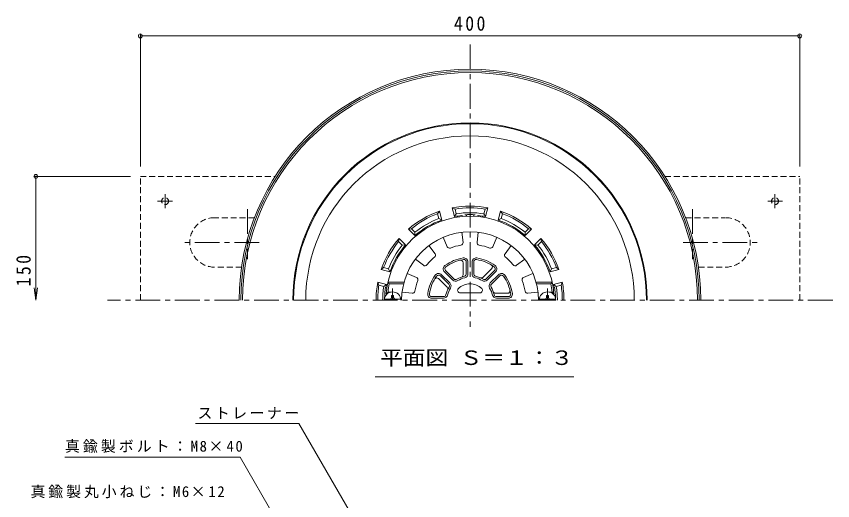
# Model space of a CAD drawing. Units: millimetres at full size, sheet at 1:3; details may follow other scales. Extents: x -566 to 565, y -424 to 391.
# Drawn here: x -527 to -31.8, y 97.3 to 391 of the extents above; entities that cross this region are included whole.
import ezdxf
from ezdxf.enums import TextEntityAlignment as Align

# ---------------------------------------------------------------- set-up
doc = ezdxf.new("R2010")
doc.units = ezdxf.units.MM
doc.header["$LTSCALE"] = 3
doc.header["$PDMODE"] = 32
doc.header["$PDSIZE"] = 2.4
doc.linetypes.add('CHAIN1', pattern=[8, 5, -1, 1, -1])
doc.linetypes.add('DASHED1', pattern=[1.8, 1.2, -0.6])
for name, color, linetype, lineweight in [('0-0_通り芯', 3, 'Continuous', 9), ('0-1_躯体', 2, 'Continuous', 9), ('0-2_仕上', 6, 'Continuous', 9), ('0-4_その他', 7, 'Continuous', 9), ('0-5_寸法', 7, 'Continuous', 9), ('0-8_041', 4, 'Continuous', 9), ('0-9_051', 2, 'Continuous', 9)]:
    doc.layers.add(name, color=color, linetype=linetype, lineweight=lineweight)
doc.styles.add('ＭＳ ゴシック', font='')
doc.styles.get('ＭＳ ゴシック').set_extended_font_data('MS Gothic')

msp = doc.modelspace()

# ---------------------------------------------------------------- linework, layer by layer
at = {"layer": '0-0_通り芯', "linetype": 'CHAIN1'}
for p, q in [((-251.771, 374.013), (-251.771, 202.723)), ((-31.771, 218.942), (-471.771, 218.942))]:
    msp.add_line(p, q, dxfattribs=at)
at = {"layer": '0-0_通り芯'}
for radius in [140, 139, 138]:
    msp.add_arc((-251.771, 218.942), radius, 0, 180, dxfattribs=at)
at = {"layer": '0-1_躯体'}
for p, q in [((-271.508, 271.348), (-270.351, 272.828)), ((-270.351, 272.828), (-268.924, 267.501)), ((-262.624, 274.899), (-261.196, 269.572)), ((-260.882, 274.195), (-262.624, 274.899)), ((-260.882, 274.195), (-260.102, 271.283)), ((-242.66, 274.195), (-243.44, 271.283)), ((-242.66, 274.195), (-240.919, 274.899)), ((-240.919, 274.899), (-242.346, 269.572)), ((-233.191, 272.828), (-234.619, 267.501)), ((-232.035, 271.348), (-233.191, 272.828)), ((-271.508, 271.348), (-270.727, 268.436)), ((-270.727, 268.436), (-268.924, 267.501)), ((-260.102, 271.283), (-261.196, 269.572)), ((-243.44, 271.283), (-242.346, 269.572)), ((-232.815, 268.436), (-234.619, 267.501)), ((-232.035, 271.348), (-232.815, 268.436)), ((-287.289, 262.237), (-289.148, 261.976)), ((-289.148, 261.976), (-285.249, 258.076)), ((-287.289, 262.237), (-285.156, 260.105)), ((-285.156, 260.105), (-285.249, 258.076)), ((-216.254, 262.237), (-218.386, 260.105)), ((-218.386, 260.105), (-218.294, 258.076)), ((-214.394, 261.976), (-218.294, 258.076)), ((-216.254, 262.237), (-214.394, 261.976)), ((-295.067, 254.459), (-294.805, 256.319)), ((-295.067, 254.459), (-292.935, 252.327)), ((-294.805, 256.319), (-290.906, 252.419)), ((-208.737, 256.319), (-212.637, 252.419)), ((-208.476, 254.459), (-210.608, 252.327)), ((-208.476, 254.459), (-208.737, 256.319)), ((-292.935, 252.327), (-290.906, 252.419)), ((-210.608, 252.327), (-212.637, 252.419)), ((-304.178, 238.678), (-305.658, 237.522)), ((-304.178, 238.678), (-301.265, 237.898)), ((-301.265, 237.898), (-300.331, 236.094)), ((-202.277, 237.898), (-203.211, 236.094)), ((-199.364, 238.678), (-202.277, 237.898)), ((-199.364, 238.678), (-197.884, 237.522)), ((-305.658, 237.522), (-300.331, 236.094)), ((-197.884, 237.522), (-203.211, 236.094)), ((-307.728, 229.794), (-302.401, 228.367)), ((-307.025, 228.053), (-307.728, 229.794)), ((-307.025, 228.053), (-304.112, 227.272)), ((-304.112, 227.272), (-302.401, 228.367)), ((-195.814, 229.794), (-201.141, 228.367)), ((-199.43, 227.272), (-201.141, 228.367)), ((-196.517, 228.053), (-199.43, 227.272)), ((-196.517, 228.053), (-195.814, 229.794))]:
    msp.add_line(p, q, dxfattribs=at)
for centre, radius, start, end in [((-251.771, 218.942), 107.5, 0, 180), ((-251.771, 218.942), 107, 0, 180), ((-251.771, 218.942), 99.641, 0, 180), ((-251.771, 218.942), 57, 109.02406, 130.97594), ((-251.771, 218.942), 57, 79.02406, 100.97594), ((-251.771, 218.942), 56, 80.63635, 99.36366), ((-251.771, 218.942), 57, 49.02406, 70.97594), ((-251.771, 218.942), 56, 110.63635, 129.36366), ((-251.771, 218.942), 51.5, 109.45465, 130.54536), ((-251.771, 218.942), 53, 110.95651, 129.04349), ((-251.771, 218.942), 51.5, 95.68213, 100.54536), ((-251.771, 218.942), 53, 80.95651, 99.04349), ((-256.771, 269.194), 1, 35.19028, 95.68167), ((-251.771, 218.942), 51.861, 86.61845, 93.38153), ((-254.771, 269.714), 1, 10.8324, 93.38248), ((-248.771, 269.714), 1, 86.61752, 169.1676), ((-246.771, 269.194), 1, 84.31833, 144.80972), ((-251.771, 218.942), 51.5, 79.45465, 84.31787), ((-251.771, 218.942), 51.5, 49.45465, 70.54536), ((-251.771, 218.942), 53, 50.95651, 69.04349), ((-251.771, 218.942), 56, 50.63635, 69.36366), ((-251.771, 218.942), 57, 139.02406, 160.97594), ((-251.771, 218.942), 56, 140.63635, 159.36366), ((-251.771, 218.942), 57, 19.02406, 40.97594), ((-251.771, 218.942), 56, 20.63635, 39.36366), ((-251.771, 218.942), 53, 140.95651, 159.04349), ((-251.771, 218.942), 51.5, 139.45465, 160.54536), ((-251.771, 218.942), 51.5, 19.45465, 40.54536), ((-251.771, 218.942), 53, 20.95651, 39.04349), ((-251.771, 218.942), 57, 169.02406, 180), ((-251.771, 218.942), 56, 170.63635, 180), ((-301.463, 227.942), 1, 169.73434, 230.22351), ((-251.771, 218.942), 51.5, 169.45465, 169.73404), ((-202.08, 227.942), 1, 309.77341, 10.26566), ((-251.771, 218.942), 51.5, 10.26595, 10.54536), ((-251.771, 218.942), 56, 0, 9.36366), ((-251.771, 218.942), 57, 0, 10.97594), ((-251.771, 218.942), 53, 170.95651, 180), ((-251.771, 218.942), 51.861, 170.95024, 178.63989), ((-301.999, 226.942), 1, 170.9507, 253.49734), ((-201.544, 226.942), 1, 286.50266, 9.0493), ((-251.771, 218.942), 51.861, 1.36011, 9.04976), ((-251.771, 218.942), 53, 0, 9.04349)]:
    msp.add_arc(centre, radius, start, end, dxfattribs=at)
at = {"layer": '0-2_仕上'}
for p, q in [((-256.771, 260.052), (-256.028, 253.928)), ((-246.771, 260.052), (-247.514, 253.928)), ((-268.04, 257.032), (-265.622, 251.358)), ((-235.502, 257.032), (-237.921, 251.358)), ((-276.7, 252.032), (-272.995, 247.101)), ((-226.842, 252.032), (-230.547, 247.101)), ((-284.949, 243.783), (-280.018, 240.078)), ((-218.593, 243.783), (-223.524, 240.078)), ((-256.021, 234.32), (-256.021, 241.64)), ((-254.021, 234.922), (-254.021, 242.053)), ((-253.021, 234.922), (-253.021, 242.053)), ((-250.521, 242.053), (-250.521, 234.922)), ((-249.521, 242.053), (-249.521, 234.922)), ((-243.84, 232.795), (-238.664, 237.971)), ((-289.949, 235.123), (-284.275, 232.705)), ((-264.724, 228.625), (-269.766, 233.667)), ((-264.017, 229.332), (-269.059, 234.374)), ((-267.291, 236.142), (-262.249, 231.1)), ((-266.584, 236.849), (-261.542, 231.807)), ((-242, 231.807), (-236.958, 236.849)), ((-241.293, 231.1), (-236.251, 236.142)), ((-234.483, 234.374), (-239.525, 229.332)), ((-233.776, 233.667), (-238.818, 228.625)), ((-213.593, 235.123), (-219.268, 232.705)), ((-300.761, 228.854), (-301.571, 229.854)), ((-291.787, 229.854), (-301.571, 229.854)), ((-292.048, 228.854), (-300.761, 228.854)), ((-265.712, 226.785), (-270.888, 231.961)), ((-211.756, 229.854), (-201.972, 229.854)), ((-211.494, 228.854), (-202.781, 228.854)), ((-202.781, 228.854), (-201.972, 229.854)), ((-301.521, 223.854), (-302.614, 222.854)), ((-299.703, 223.854), (-301.521, 223.854)), ((-292.969, 223.854), (-286.845, 223.111)), ((-257.792, 223.354), (-245.75, 223.354)), ((-236.306, 223.104), (-228.986, 223.104)), ((-210.573, 223.854), (-216.697, 223.111)), ((-203.839, 223.854), (-202.022, 223.854)), ((-202.022, 223.854), (-200.928, 222.854)), ((-301.884, 222.854), (-302.614, 222.854)), ((-274.97, 221.104), (-267.839, 221.104)), ((-274.97, 220.104), (-267.839, 220.104)), ((-235.703, 221.104), (-228.572, 221.104)), ((-235.703, 220.104), (-228.572, 220.104)), ((-201.658, 222.854), (-200.928, 222.854))]:
    msp.add_line(p, q, dxfattribs=at)
for centre, radius, start, end in [((-251.771, 218.854), 51, 3.61836, 175.50147), ((-251.771, 218.854), 41.5, 0.12107, 179.87893), ((-257.517, 253.748), 1.5, 279.35037, 6.92006), ((-246.025, 253.748), 1.5, 173.0799, 260.64877), ((-264.242, 251.946), 1.5, 203.0799, 290.64877), ((-251.771, 218.854), 33.864, 99.351, 110.64906), ((-251.771, 218.854), 33.864, 69.351, 80.64906), ((-239.3, 251.946), 1.5, 249.35037, 336.92006), ((-251.771, 218.854), 33.864, 129.351, 140.64906), ((-274.194, 246.2), 1.5, 309.35037, 36.92006), ((-251.771, 218.854), 26, 99.18217, 125.81783), ((-251.771, 218.854), 25, 99.1821, 125.81778), ((-257.521, 241.64), 1.5, 0.00067, 104.16316), ((-255.521, 242.053), 2.5, 359.9996, 99.18176), ((-255.521, 242.053), 1.5, 359.99933, 99.18193), ((-248.021, 242.053), 2.5, 80.81812, 180), ((-248.021, 242.053), 1.5, 80.81737, 180), ((-251.771, 218.854), 25, 54.1821, 80.81778), ((-251.771, 218.854), 26, 54.18217, 80.81783), ((-229.348, 246.2), 1.5, 143.0799, 230.64877), ((-251.771, 218.854), 33.864, 39.351, 50.64906), ((-279.117, 241.277), 1.5, 233.0799, 320.64877), ((-265.524, 237.91), 2.5, 125.81812, 225), ((-265.524, 237.91), 1.5, 125.81737, 225), ((-239.725, 239.032), 1.5, 315.00067, 59.16316), ((-238.019, 237.91), 1.5, 314.99933, 54.18193), ((-238.019, 237.91), 2.5, 314.9996, 54.18176), ((-224.425, 241.277), 1.5, 219.35037, 306.92006), ((-251.771, 218.854), 26, 144.18217, 170.81783), ((-251.771, 218.854), 25, 144.1821, 170.81778), ((-270.827, 232.606), 2.5, 44.9996, 144.18176), ((-270.827, 232.606), 1.5, 44.99933, 144.18193), ((-251.771, 218.854), 15, 103.13644, 121.86348), ((-257.521, 234.32), 1.5, 290.39491, 0), ((-255.521, 234.922), 1.5, 283.13628, 359.99933), ((-255.521, 234.922), 2.5, 283.13631, 359.9996), ((-248.021, 234.922), 2.5, 180, 256.86371), ((-248.021, 234.922), 1.5, 180, 256.86307), ((-251.771, 218.854), 15, 58.13644, 76.86348), ((-244.901, 233.856), 1.5, 245.39491, 315), ((-232.715, 232.606), 2.5, 35.81812, 135), ((-232.715, 232.606), 1.5, 35.81737, 135), ((-251.771, 218.854), 25, 9.1821, 35.81778), ((-251.771, 218.854), 26, 9.18217, 35.81783), ((-251.771, 218.854), 50, 168.46306, 174.26077), ((-251.771, 218.854), 33.864, 159.351, 170.64906), ((-284.863, 231.325), 1.5, 339.35037, 66.92006), ((-271.949, 230.9), 1.5, 45.00067, 149.16316), ((-265.785, 227.564), 1.5, 328.13628, 44.99933), ((-265.785, 227.564), 2.5, 328.13631, 44.9996), ((-260.481, 232.868), 2.5, 225, 301.86371), ((-260.481, 232.868), 1.5, 225, 301.86307), ((-251.771, 218.854), 14, 103.13663, 121.8634), ((-251.771, 218.854), 10, 44.90076, 135.09924), ((-251.771, 218.854), 14, 58.13663, 76.8634), ((-243.061, 232.868), 2.5, 238.13631, 314.9996), ((-243.061, 232.868), 1.5, 238.13628, 314.99933), ((-237.758, 227.564), 2.5, 135, 211.86371), ((-237.758, 227.564), 1.5, 135, 211.86307), ((-218.679, 231.325), 1.5, 113.0799, 200.64877), ((-251.771, 218.854), 33.864, 9.351, 20.64906), ((-251.771, 218.854), 50, 5.73925, 11.53694), ((-286.665, 224.6), 1.5, 263.0799, 350.64877), ((-274.97, 222.604), 2.5, 170.81812, 270), ((-251.771, 218.854), 15, 148.13644, 166.86348), ((-266.773, 225.724), 1.5, 335.39491, 45), ((-251.771, 218.854), 14, 148.13663, 166.8634), ((-257.792, 224.854), 1.5, 135.09891, 270), ((-245.75, 224.854), 1.5, 270, 44.90109), ((-251.771, 218.854), 14, 13.13663, 31.8634), ((-251.771, 218.854), 15, 13.13644, 31.86348), ((-236.306, 224.604), 1.5, 200.39491, 270), ((-228.986, 224.604), 1.5, 270.00067, 14.16316), ((-228.572, 222.604), 2.5, 269.9996, 9.18176), ((-216.878, 224.6), 1.5, 189.35037, 276.92006), ((-274.97, 222.604), 1.5, 170.81737, 270), ((-267.839, 222.604), 1.5, 270, 346.86307), ((-267.839, 222.604), 2.5, 270, 346.86371), ((-235.703, 222.604), 2.5, 193.13631, 269.9996), ((-235.703, 222.604), 1.5, 193.13628, 269.99933), ((-228.572, 222.604), 1.5, 269.99933, 9.18193)]:
    msp.add_arc(centre, radius, start, end, dxfattribs=at)
at = {"layer": '0-4_その他'}
for p, q in [((-451.771, 380.093), (-451.771, 299.942)), ((-451.771, 379.193), (-51.771, 379.193)), ((-51.771, 380.093), (-51.771, 299.942)), ((-516.073, 293.942), (-457.771, 293.942)), ((-515.173, 293.942), (-515.173, 218.942)), ((-515.173, 218.942), (-516.152, 226.377)), ((-515.173, 218.942), (-514.194, 226.377))]:
    msp.add_line(p, q, dxfattribs=at)
for p in [(-451.771, 379.193), (-51.771, 379.193), (-515.173, 293.942)]:
    msp.add_point(p, dxfattribs=at)
at = {"layer": '0-5_寸法'}
for p, q in [((-309.39, 172.486), (-188.854, 172.486)), ((-355.55, 144.124), (-418.295, 144.124)), ((-355.55, 144.124), (-251.771, -35.626)), ((-391.207, 123.623), (-497.495, 123.623)), ((-391.207, 123.623), (-279.771, -69.389))]:
    msp.add_line(p, q, dxfattribs=at)
at = {"layer": '0-8_041', "linetype": 'CHAIN1'}
for p, q in [((-298.771, 218.942), (-298.771, 225.942)), ((-204.771, 218.942), (-204.771, 225.942))]:
    msp.add_line(p, q, dxfattribs=at)
at = {"layer": '0-8_041'}
for p, q in [((-303.735, 219.542), (-293.807, 219.542)), ((-299.371, 220.542), (-299.371, 221.692)), ((-298.171, 221.692), (-299.371, 221.692)), ((-298.171, 220.542), (-298.171, 221.692)), ((-209.735, 219.542), (-199.807, 219.542)), ((-205.371, 220.542), (-205.371, 221.692)), ((-204.171, 221.692), (-205.371, 221.692)), ((-204.171, 220.542), (-204.171, 221.692))]:
    msp.add_line(p, q, dxfattribs=at)
for centre, radius, start, end in [((-298.771, 218.942), 5, 0, 180), ((-204.771, 218.942), 5, 0, 180), ((-300.371, 220.542), 1, 270, 0), ((-297.171, 220.542), 1, 180, 270), ((-206.371, 220.542), 1, 270, 0), ((-203.171, 220.542), 1, 180, 270)]:
    msp.add_arc(centre, radius, start, end, dxfattribs=at)
at = {"layer": '0-9_051', "linetype": 'DASHED1'}
for p, q in [((-133.555, 293.942), (-51.771, 293.942)), ((-51.771, 218.942), (-51.771, 293.942)), ((-382.538, 268.942), (-406.771, 268.942)), ((-121.004, 268.942), (-96.771, 268.942)), ((-390.335, 238.942), (-406.771, 238.942)), ((-113.207, 238.942), (-96.771, 238.942))]:
    msp.add_line(p, q, dxfattribs=at)
at = {"layer": '0-9_051', "linetype": 'CHAIN1'}
for p, q in [((-436.771, 274.709), (-436.771, 283.27)), ((-66.771, 274.709), (-66.771, 283.27)), ((-432.348, 278.942), (-441.36, 278.942)), ((-71.194, 278.942), (-62.182, 278.942)), ((-386.771, 274.065), (-386.771, 243.723)), ((-116.771, 274.065), (-116.771, 243.723)), ((-379.705, 253.942), (-427.213, 253.942)), ((-122.563, 253.942), (-76.329, 253.942))]:
    msp.add_line(p, q, dxfattribs=at)
at = {"layer": '0-9_051', "linetype": 'DASHED1'}
msp.add_lwpolyline([(-451.771, 218.942), (-451.771, 293.942), (-369.987, 293.942)], dxfattribs=at)
for centre in [(-436.771, 278.942), (-66.771, 278.942)]:
    msp.add_circle(centre, 2.1, dxfattribs=at)
for centre, start, end in [((-406.771, 253.942), 90, 270), ((-96.771, 253.942), 270, 90)]:
    msp.add_arc(centre, 15, start, end, dxfattribs=at)

# ---------------------------------------------------------------- texts
at = {"layer": '0-4_その他', "color": 2, "insert": (-261.521, 382.193), "char_height": 8.798, "attachment_point": 7, "style": 'ＭＳ ゴシック'}
msp.add_mtext('\\T1.27;\\W0.9;400', dxfattribs=at)
at = {"layer": '0-4_その他', "color": 2, "insert": (-518.173, 227.273), "char_height": 8.798, "attachment_point": 7, "rotation": 90, "style": 'ＭＳ ゴシック'}
msp.add_mtext('\\T1.27;\\W0.9;150', dxfattribs=at)
at = {"layer": '0-5_寸法', "color": 2, "style": 'ＭＳ ゴシック', "width": 1.15}
msp.add_text('平面図 Ｓ＝１：３', height=8.798, dxfattribs=at).set_placement((-306.386, 176.986), align=Align.BOTTOM_LEFT)
at = {"layer": '0-5_寸法', "char_height": 6.598, "attachment_point": 7, "style": 'ＭＳ ゴシック'}
for s, insert in [('\\T1.17;ストレーナー', (-417.05, 146.813)), ('\\T1.21;真鍮製ボルト：M8×40', (-497.495, 126.342)), ('\\T1.2;真鍮製丸小ねじ：M6×12', (-518.382, 98.819))]:
    msp.add_mtext(s, dxfattribs=dict(at, insert=insert))

doc.saveas('drawing.dxf')
